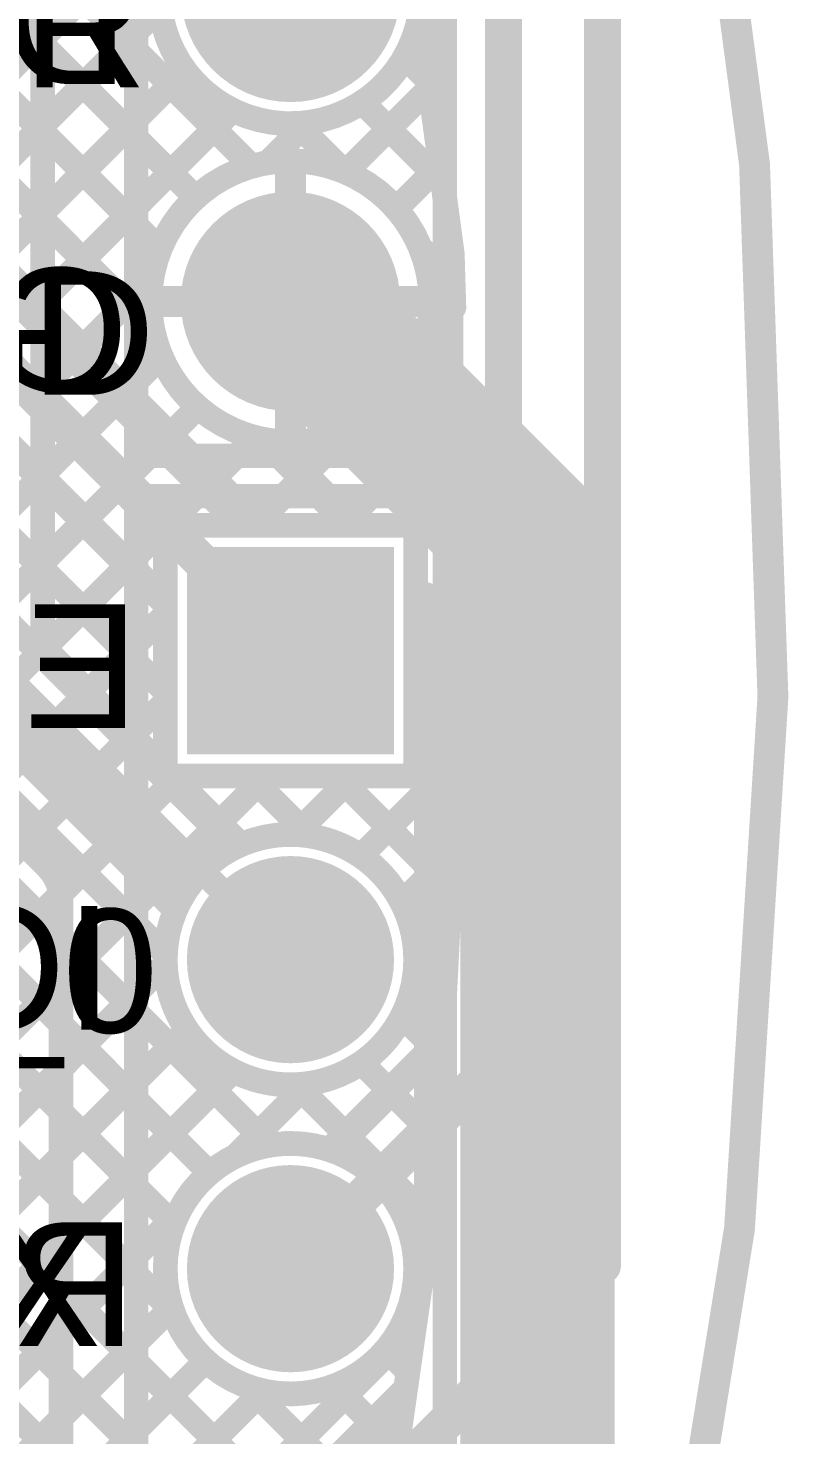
# Model space of a CAD drawing. Header units: millimetres. Extents: x -0.64 to 2.98, y -0.65 to 2.86.
# Drawn here: x 2.7321 to 2.9783, y 0.8632 to 1.3184 of the extents above; entities that cross this region are included whole.
import ezdxf

# ---------------------------------------------------------------- set-up
doc = ezdxf.new("R2010")
doc.units = ezdxf.units.MM
doc.header["$MEASUREMENT"] = 0
for name, color, linetype in [('BottomLayer', 5, 'Continuous'), ('BottomOverlay', 54, 'Continuous'), ('BottomSolder', 6, 'Continuous'), ('Mechanical2', 216, 'Continuous'), ('MultiLayer', 9, 'Continuous'), ('PadHoleLayer', 156, 'Continuous'), ('TopLayer', 1, 'Continuous'), ('TopOverlay', 2, 'Continuous'), ('TopSolder', 216, 'Continuous')]:
    doc.layers.add(name, color=color, linetype=linetype)
doc.styles.add('Arial', font='', dxfattribs={"height": 0.2})
doc.styles.get('Arial').set_extended_font_data('Arial')

# ---------------------------------------------------------------- blocks, each defined once
blk = doc.blocks.new('HDR1X5_257')
at = {"layer": 'BottomLayer'}
h = blk.add_hatch(color=5, dxfattribs=at)
edge = h.paths.add_edge_path()
edge.add_arc((0.3, 0), 0.0315, 0, 360)
h = blk.add_hatch(color=5, dxfattribs=at)
edge = h.paths.add_edge_path()
edge.add_arc((0.4, 0), 0.0315, 0, 360)
at = {"layer": 'BottomSolder'}
h = blk.add_hatch(color=6, dxfattribs=at)
edge = h.paths.add_edge_path()
edge.add_arc((0.3, 0), 0.0355, 0, 360)
h = blk.add_hatch(color=6, dxfattribs=at)
edge = h.paths.add_edge_path()
edge.add_arc((0.4, 0), 0.0355, 0, 360)
at = {"layer": 'MultiLayer'}
h = blk.add_hatch(color=9, dxfattribs=at)
edge = h.paths.add_edge_path()
edge.add_arc((0.3, 0), 0.0315, 0, 360)
h = blk.add_hatch(color=9, dxfattribs=at)
edge = h.paths.add_edge_path()
edge.add_arc((0.4, 0), 0.0315, 0, 360)
at = {"layer": 'PadHoleLayer'}
h = blk.add_hatch(color=156, dxfattribs=at)
edge = h.paths.add_edge_path()
edge.add_arc((0.3, 0), 0.0187, 0, 360)
h = blk.add_hatch(color=156, dxfattribs=at)
edge = h.paths.add_edge_path()
edge.add_arc((0.4, 0), 0.0187, 0, 360)
at = {"layer": 'TopLayer'}
h = blk.add_hatch(color=1, dxfattribs=at)
edge = h.paths.add_edge_path()
edge.add_arc((0.3, 0), 0.0315, 0, 360)
h = blk.add_hatch(color=1, dxfattribs=at)
edge = h.paths.add_edge_path()
edge.add_arc((0.4, 0), 0.0315, 0, 360)
at = {"layer": 'TopSolder'}
h = blk.add_hatch(color=216, dxfattribs=at)
edge = h.paths.add_edge_path()
edge.add_arc((0.3, 0), 0.0355, 0, 360)
h = blk.add_hatch(color=216, dxfattribs=at)
edge = h.paths.add_edge_path()
edge.add_arc((0.4, 0), 0.0355, 0, 360)
at = {"layer": 'TopOverlay', "const_width": 0.00787}
for points in [[(0.45, 0.05), (-0.05, 0.05)], [(0.45, -0.05), (0.45, 0.05)], [(0.45, -0.05), (-0.05, -0.05)]]:
    blk.add_lwpolyline(points, dxfattribs=at)
at = {"layer": 'TopOverlay', "const_width": 0.00394}
for points in [[(0.44803, 0.05, 1), (0.45197, 0.05, 1)], [(0.44803, 0.05, 1), (0.45197, 0.05, 1)], [(0.44803, -0.05, 1), (0.45197, -0.05, 1)], [(0.44803, -0.05, 1), (0.45197, -0.05, 1)]]:
    blk.add_lwpolyline(points, format="xyb", close=True, dxfattribs=at)
blk = doc.blocks.new('HDR1X6_266')
at = {"layer": 'BottomLayer'}
blk.add_hatch(color=5, dxfattribs=at).paths.add_polyline_path([(-0.02953, 0.02953), (0.02953, 0.02953), (0.02953, -0.02953), (-0.02953, -0.02953)])
h = blk.add_hatch(color=5, dxfattribs=at)
edge = h.paths.add_edge_path()
edge.add_arc((0.1, 0), 0.02953, 0, 360)
h = blk.add_hatch(color=5, dxfattribs=at)
edge = h.paths.add_edge_path()
edge.add_arc((0.2, 0), 0.02953, 0, 360)
at = {"layer": 'BottomSolder'}
blk.add_hatch(color=6, dxfattribs=at).paths.add_polyline_path([(-0.03353, 0.03353), (0.03353, 0.03353), (0.03353, -0.03353), (-0.03353, -0.03353)])
h = blk.add_hatch(color=6, dxfattribs=at)
edge = h.paths.add_edge_path()
edge.add_arc((0.1, 0), 0.03353, 0, 360)
h = blk.add_hatch(color=6, dxfattribs=at)
edge = h.paths.add_edge_path()
edge.add_arc((0.2, 0), 0.03353, 0, 360)
at = {"layer": 'MultiLayer'}
blk.add_hatch(color=9, dxfattribs=at).paths.add_polyline_path([(-0.02953, 0.02953), (0.02953, 0.02953), (0.02953, -0.02953), (-0.02953, -0.02953)])
h = blk.add_hatch(color=9, dxfattribs=at)
edge = h.paths.add_edge_path()
edge.add_arc((0.1, 0), 0.02953, 0, 360)
h = blk.add_hatch(color=9, dxfattribs=at)
edge = h.paths.add_edge_path()
edge.add_arc((0.2, 0), 0.02953, 0, 360)
at = {"layer": 'PadHoleLayer'}
h = blk.add_hatch(color=156, dxfattribs=at)
edge = h.paths.add_edge_path()
edge.add_arc((0, 0), 0.01772, 0, 360)
h = blk.add_hatch(color=156, dxfattribs=at)
edge = h.paths.add_edge_path()
edge.add_arc((0.1, 0), 0.01772, 0, 360)
h = blk.add_hatch(color=156, dxfattribs=at)
edge = h.paths.add_edge_path()
edge.add_arc((0.2, 0), 0.01772, 0, 360)
at = {"layer": 'TopLayer'}
blk.add_hatch(color=1, dxfattribs=at).paths.add_polyline_path([(-0.02953, 0.02953), (0.02953, 0.02953), (0.02953, -0.02953), (-0.02953, -0.02953)])
h = blk.add_hatch(color=1, dxfattribs=at)
edge = h.paths.add_edge_path()
edge.add_arc((0.1, 0), 0.02953, 0, 360)
h = blk.add_hatch(color=1, dxfattribs=at)
edge = h.paths.add_edge_path()
edge.add_arc((0.2, 0), 0.02953, 0, 360)
at = {"layer": 'TopSolder'}
blk.add_hatch(color=216, dxfattribs=at).paths.add_polyline_path([(-0.03353, 0.03353), (0.03353, 0.03353), (0.03353, -0.03353), (-0.03353, -0.03353)])
h = blk.add_hatch(color=216, dxfattribs=at)
edge = h.paths.add_edge_path()
edge.add_arc((0.1, 0), 0.03353, 0, 360)
h = blk.add_hatch(color=216, dxfattribs=at)
edge = h.paths.add_edge_path()
edge.add_arc((0.2, 0), 0.03353, 0, 360)
at = {"layer": 'TopOverlay', "const_width": 0.00787}
for points in [[(0.55, 0.05), (-0.05, 0.05)], [(-0.05, -0.05), (-0.05, 0.05)], [(0.55, -0.05), (-0.05, -0.05)]]:
    blk.add_lwpolyline(points, dxfattribs=at)
at = {"layer": 'TopOverlay', "const_width": 0.00394}
for points in [[(-0.05197, 0.05, 1), (-0.04803, 0.05, 1)], [(-0.05197, 0.05, 1), (-0.04803, 0.05, 1)], [(-0.05197, -0.05, 1), (-0.04803, -0.05, 1)], [(-0.05197, -0.05, 1), (-0.04803, -0.05, 1)]]:
    blk.add_lwpolyline(points, format="xyb", close=True, dxfattribs=at)

msp = doc.modelspace()

# ---------------------------------------------------------------- linework, layer by layer
at = {"layer": 'BottomLayer'}
for points, const_width in [([(2.49518, 1.41327), (2.77647, 1.13198)], 0.008), ([(2.712, 1.29046), (2.80968, 1.38814)], 0.008), ([(2.712, 1.36615), (2.80443, 1.27372)], 0.008), ([(2.712, 1.33787), (2.7863, 1.26357)], 0.008), ([(2.712, 1.26218), (2.7748, 1.32498)], 0.008), ([(2.85895, 1.32323), (2.86938, 1.24537)], 0.008), ([(2.712, 1.30959), (2.77474, 1.24685)], 0.008), ([(2.85397, 1.30904), (2.86192, 1.30109)], 0.008), ([(2.71808, 1.23997), (2.78284, 1.30473)], 0.008), ([(2.83482, 1.27186), (2.86217, 1.29921)], 0.008), ([(2.84028, 1.29445), (2.86629, 1.26843)], 0.008), ([(2.73222, 1.22582), (2.79825, 1.29186)], 0.008), ([(2.80956, 1.27488), (2.82254, 1.28787)], 0.008), ([(2.81889, 1.28755), (2.8344, 1.27204)], 0.008), ([(2.712, 1.2813), (2.77243, 1.22087)], 0.008), ([(2.817, 1.23), (2.817, 1.2715)], 0.01), ([(2.85122, 1.25998), (2.86551, 1.27426)], 0.008), ([(2.712, 1.25302), (2.80749, 1.15753)], 0.008), ([(2.817, 1.23), (2.897, 1.15)], 0.05), ([(2.86102, 1.24149), (2.86885, 1.24932)], 0.008), ([(2.712, 1.24604), (2.80051, 1.15753)], 0.008), ([(2.85904, 1.2474), (2.86964, 1.2368)], 0.008), ([(2.86938, 1.24537), (2.8699, 1.22801)], 0.008), ([(2.695, 1.239), (2.817, 1.117)], 0.012), ([(2.74636, 1.21168), (2.77212, 1.23744)], 0.008), ([(2.86213, 1.23578), (2.8699, 1.22801)], 0.008), ([(2.7755, 1.23), (2.817, 1.23)], 0.01), ([(2.817, 1.23), (2.8585, 1.23)], 0.01), ([(2.817, 1.1885), (2.817, 1.23)], 0.01), ([(2.65482, 1.22535), (2.77647, 1.10369)], 0.008), ([(2.683, 1.22696), (2.77647, 1.13349)], 0.008), ([(2.37586, 1.22146), (2.77664, 0.82068)], 0.008), ([(2.7605, 1.19754), (2.77514, 1.21218)], 0.008), ([(2.64118, 1.2107), (2.79871, 1.05317)], 0.008), ([(2.62862, 1.19498), (2.78362, 1.03998)], 0.008), ([(2.77464, 1.1834), (2.78702, 1.19578)], 0.008), ([(2.78879, 1.16926), (2.80551, 1.18598)], 0.008), ([(2.80787, 1.18543), (2.83577, 1.15753)], 0.008), ([(2.81122, 1.18487), (2.83856, 1.15753)], 0.008), ([(2.35884, 0.79588), (2.73646, 1.1735)], 0.008), ([(2.62073, 1.17458), (2.77651, 1.0188)], 0.008), ([(2.80534, 1.15753), (2.82195, 1.17414)], 0.008), ([(2.897, 0.797), (2.897, 1.15)], 0.05), ([(2.45561, 1.17), (2.78445, 0.84115)], 0.008), ([(2.48389, 1.17), (2.80007, 0.85382)], 0.008), ([(2.51217, 1.17), (2.77885, 0.90332)], 0.008), ([(2.54046, 1.17), (2.7791, 0.93136)], 0.008), ([(2.56874, 1.17), (2.79081, 0.94793)], 0.008), ([(2.59703, 1.17), (2.81009, 0.95693)], 0.008), ([(2.37196, 0.78071), (2.7506, 1.15936)], 0.008), ([(2.80051, 1.15753), (2.83856, 1.15753)], 0.008), ([(2.31231, 0.69278), (2.76474, 1.14521)], 0.008), ([(2.85753, 1.07647), (2.85753, 1.13856)], 0.008), ([(2.861, 0.92535), (2.861, 1.13509)], 0.008), ([(2.77647, 1.07647), (2.77647, 1.13349)], 0.008), ([(2.42731, 0.7795), (2.77647, 1.12866)], 0.008), ([(2.4556, 0.7795), (2.77647, 1.10037)], 0.008), ([(2.48388, 0.7795), (2.78086, 1.07647)], 0.008), ([(2.51217, 0.7795), (2.80914, 1.07647)], 0.008), ([(2.77647, 1.07647), (2.85753, 1.07647)], 0.008), ([(2.80369, 1.07647), (2.8231, 1.05707)], 0.008), ([(2.81845, 1.0575), (2.83742, 1.07647)], 0.008), ([(2.83198, 1.07647), (2.861, 1.04745)], 0.008), ([(2.83977, 1.05053), (2.861, 1.07176)], 0.008), ([(2.85305, 1.03553), (2.861, 1.04348)], 0.008), ([(2.85707, 1.0231), (2.861, 1.01916)], 0.008), ([(2.53388, 0.77293), (2.7765, 1.01555)], 0.008), ([(2.85713, 1.01132), (2.861, 1.0152)], 0.008), ([(2.85317, 0.99871), (2.861, 0.99088)], 0.008), ([(2.54063, 0.75139), (2.78347, 0.99423)], 0.008), ([(2.82961, 0.95552), (2.861, 0.98691)], 0.008), ([(2.55652, 0.739), (2.79847, 0.98095)], 0.008), ([(2.83998, 0.98362), (2.861, 0.9626)], 0.008), ([(2.79923, 0.95342), (2.82268, 0.97687)], 0.008), ([(2.8188, 0.97651), (2.861, 0.93431)], 0.008), ([(2.84682, 0.94445), (2.861, 0.95863)], 0.008), ([(2.5848, 0.739), (2.78058, 0.93477)], 0.008), ([(2.85654, 0.92588), (2.861, 0.93034)], 0.008), ([(2.85015, 0.84924), (2.861, 0.92535)], 0.008), ([(2.61309, 0.739), (2.77848, 0.90439)], 0.008), ([(2.81647, 0.85752), (2.85713, 0.89818)], 0.008), ([(2.84793, 0.89081), (2.85506, 0.88368)], 0.008), ([(2.64137, 0.739), (2.78955, 0.88718)], 0.008), ([(2.66966, 0.739), (2.80812, 0.87746)], 0.008), ([(2.80332, 0.87885), (2.82556, 0.85661)], 0.008), ([(2.83136, 0.8791), (2.85153, 0.85893)], 0.008), ([(2.83855, 0.85132), (2.85242, 0.8652)], 0.008)]:
    msp.add_lwpolyline(points, dxfattribs=dict(at, const_width=const_width))
at = {"layer": 'BottomLayer', "const_width": 0.008}
for points in [[(2.85895, 1.32323, -6.771977), (2.85569, 1.34757)], [(2.81122, 1.18487, -2.036536), (2.86213, 1.23578)]]:
    msp.add_lwpolyline(points, format="xyb", dxfattribs=at)
at = {"layer": 'BottomLayer'}
for points, const_width in [([(2.85197, 1.30904, 1), (2.85597, 1.30904, 1)], 0.004), ([(2.78084, 1.30473, 1), (2.78484, 1.30473, 1)], 0.004), ([(2.85992, 1.30109, 1), (2.86392, 1.30109, 1)], 0.004), ([(2.86017, 1.29921, 1), (2.86417, 1.29921, 1)], 0.004), ([(2.83828, 1.29445, 1), (2.84228, 1.29445, 1)], 0.004), ([(2.79625, 1.29186, 1), (2.80025, 1.29186, 1)], 0.004), ([(2.81689, 1.28755, 1), (2.82089, 1.28755, 1)], 0.004), ([(2.82054, 1.28787, 1), (2.82454, 1.28787, 1)], 0.004), ([(2.80243, 1.27372, 1), (2.80643, 1.27372, 1)], 0.004), ([(2.80756, 1.27488, 1), (2.81156, 1.27488, 1)], 0.004), ([(2.8145, 1.2715, 1), (2.8195, 1.2715, 1)], 0.005), ([(2.8324, 1.27204, 1), (2.8364, 1.27204, 1)], 0.004), ([(2.83282, 1.27186, 1), (2.83682, 1.27186, 1)], 0.004), ([(2.86351, 1.27426, 1), (2.86751, 1.27426, 1)], 0.004), ([(2.86429, 1.26843, 1), (2.86829, 1.26843, 1)], 0.004), ([(2.7843, 1.26357, 1), (2.7883, 1.26357, 1)], 0.004), ([(2.84922, 1.25998, 1), (2.85322, 1.25998, 1)], 0.004), ([(2.8045, 1.23, 1), (2.8295, 1.23, 1)], 0.025), ([(2.86685, 1.24932, 1), (2.87085, 1.24932, 1)], 0.004), ([(2.77274, 1.24685, 1), (2.77674, 1.24685, 1)], 0.004), ([(2.85704, 1.2474, 1), (2.86104, 1.2474, 1)], 0.004), ([(2.86738, 1.24537, 1), (2.87138, 1.24537, 1)], 0.004), ([(2.86738, 1.24537, 1), (2.87138, 1.24537, 1)], 0.004), ([(2.85902, 1.24149, 1), (2.86302, 1.24149, 1)], 0.004), ([(2.77012, 1.23744, 1), (2.77412, 1.23744, 1)], 0.004), ([(2.86013, 1.23578, 1), (2.86413, 1.23578, 1)], 0.004), ([(2.86013, 1.23578, 1), (2.86413, 1.23578, 1)], 0.004), ([(2.86764, 1.2368, 1), (2.87164, 1.2368, 1)], 0.004), ([(2.773, 1.23, 1), (2.778, 1.23, 1)], 0.005), ([(2.8145, 1.23, 1), (2.8195, 1.23, 1)], 0.005), ([(2.8145, 1.23, 1), (2.8195, 1.23, 1)], 0.005), ([(2.8145, 1.23, 1), (2.8195, 1.23, 1)], 0.005), ([(2.8145, 1.23, 1), (2.8195, 1.23, 1)], 0.005), ([(2.856, 1.23, 1), (2.861, 1.23, 1)], 0.005), ([(2.73022, 1.22582, 1), (2.73422, 1.22582, 1)], 0.004), ([(2.8679, 1.22801, 1), (2.8719, 1.22801, 1)], 0.004), ([(2.8679, 1.22801, 1), (2.8719, 1.22801, 1)], 0.004), ([(2.77043, 1.22087, 1), (2.77443, 1.22087, 1)], 0.004), ([(2.74436, 1.21168, 1), (2.74836, 1.21168, 1)], 0.004), ([(2.77314, 1.21218, 1), (2.77714, 1.21218, 1)], 0.004), ([(2.7585, 1.19754, 1), (2.7625, 1.19754, 1)], 0.004), ([(2.78502, 1.19578, 1), (2.78902, 1.19578, 1)], 0.004), ([(2.8145, 1.1885, 1), (2.8195, 1.1885, 1)], 0.005), ([(2.80351, 1.18598, 1), (2.80751, 1.18598, 1)], 0.004), ([(2.80587, 1.18543, 1), (2.80987, 1.18543, 1)], 0.004), ([(2.80922, 1.18487, 1), (2.81322, 1.18487, 1)], 0.004), ([(2.80922, 1.18487, 1), (2.81322, 1.18487, 1)], 0.004), ([(2.77264, 1.1834, 1), (2.77664, 1.1834, 1)], 0.004), ([(2.73446, 1.1735, 1), (2.73846, 1.1735, 1)], 0.004), ([(2.81995, 1.17414, 1), (2.82395, 1.17414, 1)], 0.004), ([(2.8845, 1.15, 1), (2.9095, 1.15, 1)], 0.025), ([(2.8845, 1.15, 1), (2.9095, 1.15, 1)], 0.025), ([(2.78679, 1.16926, 1), (2.79079, 1.16926, 1)], 0.004), ([(2.7486, 1.15936, 1), (2.7526, 1.15936, 1)], 0.004), ([(2.79851, 1.15753, 1), (2.80251, 1.15753, 1)], 0.004), ([(2.79851, 1.15753, 1), (2.80251, 1.15753, 1)], 0.004), ([(2.80334, 1.15753, 1), (2.80734, 1.15753, 1)], 0.004), ([(2.80549, 1.15753, 1), (2.80949, 1.15753, 1)], 0.004), ([(2.83377, 1.15753, 1), (2.83777, 1.15753, 1)], 0.004), ([(2.83656, 1.15753, 1), (2.84056, 1.15753, 1)], 0.004), ([(2.83656, 1.15753, 1), (2.84056, 1.15753, 1)], 0.004), ([(2.76274, 1.14521, 1), (2.76674, 1.14521, 1)], 0.004), ([(2.85553, 1.13856, 1), (2.85953, 1.13856, 1)], 0.004), ([(2.859, 1.13509, 1), (2.863, 1.13509, 1)], 0.004), ([(2.77447, 1.13349, 1), (2.77847, 1.13349, 1)], 0.004), ([(2.77447, 1.13349, 1), (2.77847, 1.13349, 1)], 0.004), ([(2.77447, 1.13198, 1), (2.77847, 1.13198, 1)], 0.004), ([(2.77447, 1.12866, 1), (2.77847, 1.12866, 1)], 0.004), ([(2.814, 1.117, 1), (2.82, 1.117, 1)], 0.006), ([(2.77447, 1.10369, 1), (2.77847, 1.10369, 1)], 0.004), ([(2.77447, 1.10037, 1), (2.77847, 1.10037, 1)], 0.004), ([(2.77447, 1.07647, 1), (2.77847, 1.07647, 1)], 0.004), ([(2.77447, 1.07647, 1), (2.77847, 1.07647, 1)], 0.004), ([(2.77886, 1.07647, 1), (2.78286, 1.07647, 1)], 0.004), ([(2.80169, 1.07647, 1), (2.80569, 1.07647, 1)], 0.004), ([(2.80714, 1.07647, 1), (2.81114, 1.07647, 1)], 0.004), ([(2.82998, 1.07647, 1), (2.83398, 1.07647, 1)], 0.004), ([(2.83542, 1.07647, 1), (2.83942, 1.07647, 1)], 0.004), ([(2.85553, 1.07647, 1), (2.85953, 1.07647, 1)], 0.004), ([(2.85553, 1.07647, 1), (2.85953, 1.07647, 1)], 0.004), ([(2.859, 1.07176, 1), (2.863, 1.07176, 1)], 0.004), ([(2.85753, 1.017, 1), (2.77647, 1.017, 1)], 0.008), ([(2.81645, 1.0575, 1), (2.82045, 1.0575, 1)], 0.004), ([(2.8211, 1.05707, 1), (2.8251, 1.05707, 1)], 0.004), ([(2.79671, 1.05317, 1), (2.80071, 1.05317, 1)], 0.004), ([(2.83777, 1.05053, 1), (2.84177, 1.05053, 1)], 0.004), ([(2.859, 1.04745, 1), (2.863, 1.04745, 1)], 0.004), ([(2.859, 1.04348, 1), (2.863, 1.04348, 1)], 0.004), ([(2.78162, 1.03998, 1), (2.78562, 1.03998, 1)], 0.004), ([(2.85105, 1.03553, 1), (2.85505, 1.03553, 1)], 0.004), ([(2.85507, 1.0231, 1), (2.85907, 1.0231, 1)], 0.004), ([(2.77447, 1.017, 1), (2.77847, 1.017, 1)], 0.004), ([(2.77451, 1.0188, 1), (2.77851, 1.0188, 1)], 0.004), ([(2.85553, 1.017, 1), (2.85953, 1.017, 1)], 0.004), ([(2.859, 1.01916, 1), (2.863, 1.01916, 1)], 0.004), ([(2.7745, 1.01555, 1), (2.7785, 1.01555, 1)], 0.004), ([(2.85513, 1.01132, 1), (2.85913, 1.01132, 1)], 0.004), ([(2.859, 1.0152, 1), (2.863, 1.0152, 1)], 0.004), ([(2.85117, 0.99871, 1), (2.85517, 0.99871, 1)], 0.004), ([(2.78147, 0.99423, 1), (2.78547, 0.99423, 1)], 0.004), ([(2.859, 0.99088, 1), (2.863, 0.99088, 1)], 0.004), ([(2.859, 0.98691, 1), (2.863, 0.98691, 1)], 0.004), ([(2.79647, 0.98095, 1), (2.80047, 0.98095, 1)], 0.004), ([(2.83798, 0.98362, 1), (2.84198, 0.98362, 1)], 0.004), ([(2.8168, 0.97651, 1), (2.8208, 0.97651, 1)], 0.004), ([(2.82068, 0.97687, 1), (2.82468, 0.97687, 1)], 0.004), ([(2.859, 0.9626, 1), (2.863, 0.9626, 1)], 0.004), ([(2.85753, 0.917, 1), (2.77647, 0.917, 1)], 0.008), ([(2.80809, 0.95693, 1), (2.81209, 0.95693, 1)], 0.004), ([(2.859, 0.95863, 1), (2.863, 0.95863, 1)], 0.004), ([(2.79723, 0.95342, 1), (2.80123, 0.95342, 1)], 0.004), ([(2.82761, 0.95552, 1), (2.83161, 0.95552, 1)], 0.004), ([(2.78881, 0.94793, 1), (2.79281, 0.94793, 1)], 0.004), ([(2.84482, 0.94445, 1), (2.84882, 0.94445, 1)], 0.004), ([(2.77858, 0.93477, 1), (2.78258, 0.93477, 1)], 0.004), ([(2.859, 0.93431, 1), (2.863, 0.93431, 1)], 0.004), ([(2.7771, 0.93136, 1), (2.7811, 0.93136, 1)], 0.004), ([(2.859, 0.93034, 1), (2.863, 0.93034, 1)], 0.004), ([(2.85454, 0.92588, 1), (2.85854, 0.92588, 1)], 0.004), ([(2.859, 0.92535, 1), (2.863, 0.92535, 1)], 0.004), ([(2.859, 0.92535, 1), (2.863, 0.92535, 1)], 0.004), ([(2.77447, 0.917, 1), (2.77847, 0.917, 1)], 0.004), ([(2.85553, 0.917, 1), (2.85953, 0.917, 1)], 0.004), ([(2.77648, 0.90439, 1), (2.78048, 0.90439, 1)], 0.004), ([(2.77685, 0.90332, 1), (2.78085, 0.90332, 1)], 0.004), ([(2.85513, 0.89818, 1), (2.85913, 0.89818, 1)], 0.004), ([(2.84593, 0.89081, 1), (2.84993, 0.89081, 1)], 0.004), ([(2.78755, 0.88718, 1), (2.79155, 0.88718, 1)], 0.004), ([(2.85306, 0.88368, 1), (2.85706, 0.88368, 1)], 0.004), ([(2.80132, 0.87885, 1), (2.80532, 0.87885, 1)], 0.004), ([(2.80612, 0.87746, 1), (2.81012, 0.87746, 1)], 0.004), ([(2.82936, 0.8791, 1), (2.83336, 0.8791, 1)], 0.004), ([(2.85042, 0.8652, 1), (2.85442, 0.8652, 1)], 0.004)]:
    msp.add_lwpolyline(points, format="xyb", close=True, dxfattribs=dict(at, const_width=const_width))
at = {"layer": 'Mechanical2', "const_width": 0.01}
msp.add_lwpolyline([(1.75783, 2.80917, -6.230382), (0.64896, 2.81029)], format="xyb", dxfattribs=at)
at = {"layer": 'TopLayer'}
for points, const_width in [([(2.918, 0.918), (2.918, 1.429)], 0.012), ([(2.886, 0.986), (2.886, 1.408)], 0.012), ([(2.73674, 1.11848), (2.73674, 1.38905)], 0.008), ([(2.73674, 1.3152), (2.77366, 1.35212)], 0.008), ([(2.73674, 1.34142), (2.80443, 1.27372)], 0.008), ([(2.73674, 1.28691), (2.7748, 1.32498)], 0.008), ([(2.85895, 1.32323), (2.869, 1.24822)], 0.008), ([(2.73674, 1.31313), (2.7863, 1.26357)], 0.008), ([(2.85397, 1.30904), (2.86192, 1.30109)], 0.008), ([(2.73674, 1.25863), (2.78284, 1.30473)], 0.008), ([(2.83482, 1.27186), (2.86217, 1.29921)], 0.008), ([(2.84028, 1.29445), (2.86629, 1.26843)], 0.008), ([(2.73674, 1.23034), (2.79825, 1.29186)], 0.008), ([(2.73674, 1.28485), (2.77474, 1.24685)], 0.008), ([(2.80956, 1.27488), (2.82254, 1.28787)], 0.008), ([(2.81889, 1.28755), (2.8344, 1.27204)], 0.008), ([(2.817, 1.23), (2.817, 1.2715)], 0.01), ([(2.85122, 1.25998), (2.86551, 1.27426)], 0.008), ([(2.73674, 1.25656), (2.77243, 1.22087)], 0.008), ([(2.86102, 1.24149), (2.86885, 1.24932)], 0.008), ([(2.869, 1.0467), (2.869, 1.24822)], 0.008), ([(2.85904, 1.2474), (2.869, 1.23744)], 0.008), ([(2.73674, 1.20206), (2.77212, 1.23744)], 0.008), ([(2.7755, 1.23), (2.817, 1.23)], 0.01), ([(2.817, 1.1885), (2.817, 1.23)], 0.01), ([(2.817, 1.23), (2.8585, 1.23)], 0.01), ([(2.73674, 1.22828), (2.80749, 1.15753)], 0.008), ([(2.85791, 1.2101), (2.869, 1.22119)], 0.008), ([(2.86072, 1.21743), (2.869, 1.20915)], 0.008), ([(2.73674, 1.17377), (2.77514, 1.21218)], 0.008), ([(2.73674, 1.2), (2.77921, 1.15753)], 0.008), ([(2.85057, 1.1993), (2.869, 1.18087)], 0.008), ([(2.73674, 1.14549), (2.78702, 1.19578)], 0.008), ([(2.80534, 1.15753), (2.8369, 1.18909)], 0.008), ([(2.83363, 1.15753), (2.869, 1.1929)], 0.008), ([(2.77706, 1.15753), (2.80551, 1.18598)], 0.008), ([(2.80787, 1.18543), (2.83577, 1.15753)], 0.008), ([(2.83385, 1.18774), (2.869, 1.15259)], 0.008), ([(2.73674, 1.17171), (2.77647, 1.13198)], 0.008), ([(2.85753, 1.15314), (2.869, 1.16462)], 0.008), ([(2.73737, 1.11784), (2.77647, 1.15694)], 0.008), ([(2.77647, 1.15753), (2.85753, 1.15753)], 0.008), ([(2.77647, 1.07874), (2.77647, 1.15753)], 0.008), ([(2.85753, 1.07647), (2.85753, 1.15753)], 0.008), ([(2.648, 1.14731), (2.77651, 1.0188)], 0.008), ([(2.73674, 1.14343), (2.77647, 1.10369)], 0.008), ([(2.648, 1.13721), (2.73829, 1.04693)], 0.008), ([(2.85753, 1.12486), (2.869, 1.13633)], 0.008), ([(2.85753, 1.13577), (2.869, 1.1243)], 0.008), ([(2.75151, 1.1037), (2.77647, 1.12866)], 0.008), ([(2.73674, 1.11848), (2.77647, 1.07874)], 0.008), ([(2.72174, 1.11226), (2.817, 1.017)], 0.008), ([(2.85753, 1.09658), (2.869, 1.10805)], 0.008), ([(2.85753, 1.10749), (2.869, 1.09602)], 0.008), ([(2.71114, 1.10165), (2.77977, 1.03302)], 0.008), ([(2.76566, 1.08956), (2.77647, 1.10037)], 0.008), ([(2.71651, 1.0687), (2.7303, 1.08249)], 0.008), ([(2.83977, 1.05053), (2.869, 1.07976)], 0.008), ([(2.77874, 1.07647), (2.85753, 1.07647)], 0.008), ([(2.77874, 1.07647), (2.80098, 1.05423)], 0.008), ([(2.79394, 1.06127), (2.80914, 1.07647)], 0.008), ([(2.80369, 1.07647), (2.8231, 1.05707)], 0.008), ([(2.81845, 1.0575), (2.83742, 1.07647)], 0.008), ([(2.83198, 1.07647), (2.86865, 1.0398)], 0.008), ([(2.85753, 1.07921), (2.869, 1.06773)], 0.008), ([(2.73066, 1.05456), (2.74444, 1.06834)], 0.008), ([(2.74257, 1.03818), (2.75859, 1.0542)], 0.008), ([(2.85305, 1.03553), (2.869, 1.05148)], 0.008), ([(2.86611, 0.99015), (2.869, 1.0467)], 0.008), ([(2.74268, 1.01002), (2.77273, 1.04006)], 0.008), ([(2.74268, 0.47985), (2.74268, 1.03632)], 0.008), ([(2.74268, 1.02434), (2.81009, 0.95693)], 0.008), ([(2.85707, 1.0231), (2.86727, 1.01289)], 0.008), ([(2.85713, 1.01132), (2.86773, 1.02193)], 0.008), ([(2.74268, 0.98173), (2.7765, 1.01555)], 0.008), ([(2.85317, 0.99871), (2.86392, 0.98796)], 0.008), ([(2.74268, 0.99606), (2.79081, 0.94793)], 0.008), ([(2.74268, 0.95345), (2.78347, 0.99423)], 0.008), ([(2.82961, 0.95552), (2.86621, 0.99212)], 0.008), ([(2.83099, 0.95504), (2.86611, 0.99015)], 0.008), ([(2.817, 0.917), (2.886, 0.986)], 0.012), ([(2.74268, 0.92516), (2.79847, 0.98095)], 0.008), ([(2.83998, 0.98362), (2.84978, 0.97382)], 0.008), ([(2.79923, 0.95342), (2.82268, 0.97687)], 0.008), ([(2.8188, 0.97651), (2.83563, 0.95968)], 0.008), ([(2.74268, 0.96777), (2.7791, 0.93136)], 0.008), ([(2.74268, 0.93949), (2.77885, 0.90332)], 0.008), ([(2.8543, 0.87834), (2.86293, 0.93889)], 0.008), ([(2.85504, 0.93099), (2.86293, 0.93889)], 0.008), ([(2.74268, 0.89688), (2.78058, 0.93477)], 0.008), ([(2.85654, 0.92588), (2.86183, 0.93117)], 0.008), ([(2.817, 0.817), (2.918, 0.918)], 0.012), ([(2.74268, 0.9112), (2.80007, 0.85382)], 0.008), ([(2.74268, 0.8686), (2.77848, 0.90439)], 0.008), ([(2.81647, 0.85752), (2.85713, 0.89818)], 0.008), ([(2.84793, 0.89081), (2.85506, 0.88368)], 0.008), ([(2.74268, 0.84031), (2.78955, 0.88718)], 0.008), ([(2.74268, 0.88292), (2.78445, 0.84115)], 0.008), ([(2.74268, 0.81203), (2.80812, 0.87746)], 0.008), ([(2.80332, 0.87885), (2.82556, 0.85661)], 0.008), ([(2.83099, 0.85504), (2.8543, 0.87834)], 0.008), ([(2.83136, 0.8791), (2.84321, 0.86725)], 0.008)]:
    msp.add_lwpolyline(points, dxfattribs=dict(at, const_width=const_width))
at = {"layer": 'TopLayer', "const_width": 0.008}
for points in [[(2.85895, 1.32323, -1.141884), (2.77828, 1.34751)], [(2.80098, 1.05423, -0.538879), (2.85753, 1.017)], [(2.73829, 1.04692, -0.198912), (2.74268, 1.03632)], [(2.7383, 1.04692, -0.198764), (2.74268, 1.03632)], [(2.85753, 1.017, -1.226964), (2.77977, 1.03302)], [(2.85753, 0.917, -3.181228), (2.83099, 0.95504)], [(2.85504, 0.93099, -0.088364), (2.85753, 0.917)]]:
    msp.add_lwpolyline(points, format="xyb", dxfattribs=at)
at = {"layer": 'TopLayer'}
for points, const_width in [([(2.73474, 1.3152, 1), (2.73874, 1.3152, 1)], 0.004), ([(2.73474, 1.31313, 1), (2.73874, 1.31313, 1)], 0.004), ([(2.85197, 1.30904, 1), (2.85597, 1.30904, 1)], 0.004), ([(2.78084, 1.30473, 1), (2.78484, 1.30473, 1)], 0.004), ([(2.85992, 1.30109, 1), (2.86392, 1.30109, 1)], 0.004), ([(2.86017, 1.29921, 1), (2.86417, 1.29921, 1)], 0.004), ([(2.83828, 1.29445, 1), (2.84228, 1.29445, 1)], 0.004), ([(2.79625, 1.29186, 1), (2.80025, 1.29186, 1)], 0.004), ([(2.73474, 1.28691, 1), (2.73874, 1.28691, 1)], 0.004), ([(2.73474, 1.28485, 1), (2.73874, 1.28485, 1)], 0.004), ([(2.81689, 1.28755, 1), (2.82089, 1.28755, 1)], 0.004), ([(2.82054, 1.28787, 1), (2.82454, 1.28787, 1)], 0.004), ([(2.8625, 1.23, 1), (2.7715, 1.23, 1)], 0.008), ([(2.80243, 1.27372, 1), (2.80643, 1.27372, 1)], 0.004), ([(2.80756, 1.27488, 1), (2.81156, 1.27488, 1)], 0.004), ([(2.8145, 1.2715, 1), (2.8195, 1.2715, 1)], 0.005), ([(2.8324, 1.27204, 1), (2.8364, 1.27204, 1)], 0.004), ([(2.83282, 1.27186, 1), (2.83682, 1.27186, 1)], 0.004), ([(2.86351, 1.27426, 1), (2.86751, 1.27426, 1)], 0.004), ([(2.86429, 1.26843, 1), (2.86829, 1.26843, 1)], 0.004), ([(2.7843, 1.26357, 1), (2.7883, 1.26357, 1)], 0.004), ([(2.73474, 1.25863, 1), (2.73874, 1.25863, 1)], 0.004), ([(2.84922, 1.25998, 1), (2.85322, 1.25998, 1)], 0.004), ([(2.73474, 1.25656, 1), (2.73874, 1.25656, 1)], 0.004), ([(2.86685, 1.24932, 1), (2.87085, 1.24932, 1)], 0.004), ([(2.867, 1.24822, 1), (2.871, 1.24822, 1)], 0.004), ([(2.867, 1.24822, 1), (2.871, 1.24822, 1)], 0.004), ([(2.77274, 1.24685, 1), (2.77674, 1.24685, 1)], 0.004), ([(2.85704, 1.2474, 1), (2.86104, 1.2474, 1)], 0.004), ([(2.85902, 1.24149, 1), (2.86302, 1.24149, 1)], 0.004), ([(2.77012, 1.23744, 1), (2.77412, 1.23744, 1)], 0.004), ([(2.867, 1.23744, 1), (2.871, 1.23744, 1)], 0.004), ([(2.73474, 1.23034, 1), (2.73874, 1.23034, 1)], 0.004), ([(2.7695, 1.23, 1), (2.7735, 1.23, 1)], 0.004), ([(2.773, 1.23, 1), (2.778, 1.23, 1)], 0.005), ([(2.8145, 1.23, 1), (2.8195, 1.23, 1)], 0.005), ([(2.8145, 1.23, 1), (2.8195, 1.23, 1)], 0.005), ([(2.8145, 1.23, 1), (2.8195, 1.23, 1)], 0.005), ([(2.8145, 1.23, 1), (2.8195, 1.23, 1)], 0.005), ([(2.856, 1.23, 1), (2.861, 1.23, 1)], 0.005), ([(2.8605, 1.23, 1), (2.8645, 1.23, 1)], 0.004), ([(2.73474, 1.22828, 1), (2.73874, 1.22828, 1)], 0.004), ([(2.77043, 1.22087, 1), (2.77443, 1.22087, 1)], 0.004), ([(2.867, 1.22119, 1), (2.871, 1.22119, 1)], 0.004), ([(2.85873, 1.21743, 1), (2.86273, 1.21743, 1)], 0.004), ([(2.77314, 1.21218, 1), (2.77714, 1.21218, 1)], 0.004), ([(2.85591, 1.2101, 1), (2.85991, 1.2101, 1)], 0.004), ([(2.867, 1.20915, 1), (2.871, 1.20915, 1)], 0.004), ([(2.73474, 1.20206, 1), (2.73874, 1.20206, 1)], 0.004), ([(2.73474, 1.2, 1), (2.73874, 1.2, 1)], 0.004), ([(2.84857, 1.1993, 1), (2.85257, 1.1993, 1)], 0.004), ([(2.78502, 1.19578, 1), (2.78902, 1.19578, 1)], 0.004), ([(2.8145, 1.1885, 1), (2.8195, 1.1885, 1)], 0.005), ([(2.8349, 1.18909, 1), (2.8389, 1.18909, 1)], 0.004), ([(2.867, 1.1929, 1), (2.871, 1.1929, 1)], 0.004), ([(2.80351, 1.18598, 1), (2.80751, 1.18598, 1)], 0.004), ([(2.80587, 1.18543, 1), (2.80987, 1.18543, 1)], 0.004), ([(2.83185, 1.18774, 1), (2.83585, 1.18774, 1)], 0.004), ([(2.867, 1.18087, 1), (2.871, 1.18087, 1)], 0.004), ([(2.73474, 1.17377, 1), (2.73874, 1.17377, 1)], 0.004), ([(2.73474, 1.17171, 1), (2.73874, 1.17171, 1)], 0.004), ([(2.867, 1.16462, 1), (2.871, 1.16462, 1)], 0.004), ([(2.77447, 1.15753, 1), (2.77847, 1.15753, 1)], 0.004), ([(2.77447, 1.15753, 1), (2.77847, 1.15753, 1)], 0.004), ([(2.77447, 1.15694, 1), (2.77847, 1.15694, 1)], 0.004), ([(2.77506, 1.15753, 1), (2.77906, 1.15753, 1)], 0.004), ([(2.77721, 1.15753, 1), (2.78121, 1.15753, 1)], 0.004), ([(2.80334, 1.15753, 1), (2.80734, 1.15753, 1)], 0.004), ([(2.80549, 1.15753, 1), (2.80949, 1.15753, 1)], 0.004), ([(2.83163, 1.15753, 1), (2.83563, 1.15753, 1)], 0.004), ([(2.83377, 1.15753, 1), (2.83777, 1.15753, 1)], 0.004), ([(2.85553, 1.15753, 1), (2.85953, 1.15753, 1)], 0.004), ([(2.85553, 1.15753, 1), (2.85953, 1.15753, 1)], 0.004), ([(2.85553, 1.15314, 1), (2.85953, 1.15314, 1)], 0.004), ([(2.867, 1.15259, 1), (2.871, 1.15259, 1)], 0.004), ([(2.73474, 1.14549, 1), (2.73874, 1.14549, 1)], 0.004), ([(2.73474, 1.14343, 1), (2.73874, 1.14343, 1)], 0.004), ([(2.85553, 1.13577, 1), (2.85953, 1.13577, 1)], 0.004), ([(2.867, 1.13633, 1), (2.871, 1.13633, 1)], 0.004), ([(2.77447, 1.13198, 1), (2.77847, 1.13198, 1)], 0.004), ([(2.77447, 1.12866, 1), (2.77847, 1.12866, 1)], 0.004), ([(2.85553, 1.12486, 1), (2.85953, 1.12486, 1)], 0.004), ([(2.867, 1.1243, 1), (2.871, 1.1243, 1)], 0.004), ([(2.73474, 1.11848, 1), (2.73874, 1.11848, 1)], 0.004), ([(2.73474, 1.11848, 1), (2.73874, 1.11848, 1)], 0.004), ([(2.73537, 1.11784, 1), (2.73937, 1.11784, 1)], 0.004), ([(2.85553, 1.10749, 1), (2.85953, 1.10749, 1)], 0.004), ([(2.867, 1.10805, 1), (2.871, 1.10805, 1)], 0.004), ([(2.74951, 1.1037, 1), (2.75351, 1.1037, 1)], 0.004), ([(2.77447, 1.10369, 1), (2.77847, 1.10369, 1)], 0.004), ([(2.77447, 1.10037, 1), (2.77847, 1.10037, 1)], 0.004), ([(2.85553, 1.09658, 1), (2.85953, 1.09658, 1)], 0.004), ([(2.867, 1.09602, 1), (2.871, 1.09602, 1)], 0.004), ([(2.76366, 1.08956, 1), (2.76766, 1.08956, 1)], 0.004), ([(2.7283, 1.08249, 1), (2.7323, 1.08249, 1)], 0.004), ([(2.867, 1.07976, 1), (2.871, 1.07976, 1)], 0.004), ([(2.77447, 1.07874, 1), (2.77847, 1.07874, 1)], 0.004), ([(2.77447, 1.07874, 1), (2.77847, 1.07874, 1)], 0.004), ([(2.77674, 1.07647, 1), (2.78074, 1.07647, 1)], 0.004), ([(2.77674, 1.07647, 1), (2.78074, 1.07647, 1)], 0.004), ([(2.80169, 1.07647, 1), (2.80569, 1.07647, 1)], 0.004), ([(2.80714, 1.07647, 1), (2.81114, 1.07647, 1)], 0.004), ([(2.82998, 1.07647, 1), (2.83398, 1.07647, 1)], 0.004), ([(2.83542, 1.07647, 1), (2.83942, 1.07647, 1)], 0.004), ([(2.85553, 1.07921, 1), (2.85953, 1.07921, 1)], 0.004), ([(2.85553, 1.07647, 1), (2.85953, 1.07647, 1)], 0.004), ([(2.85553, 1.07647, 1), (2.85953, 1.07647, 1)], 0.004), ([(2.74244, 1.06834, 1), (2.74644, 1.06834, 1)], 0.004), ([(2.867, 1.06773, 1), (2.871, 1.06773, 1)], 0.004), ([(2.79194, 1.06127, 1), (2.79594, 1.06127, 1)], 0.004), ([(2.81645, 1.0575, 1), (2.82045, 1.0575, 1)], 0.004), ([(2.8211, 1.05707, 1), (2.8251, 1.05707, 1)], 0.004), ([(2.72866, 1.05456, 1), (2.73266, 1.05456, 1)], 0.004), ([(2.75658, 1.0542, 1), (2.76058, 1.0542, 1)], 0.004), ([(2.79898, 1.05423, 1), (2.80298, 1.05423, 1)], 0.004), ([(2.79898, 1.05423, 1), (2.80298, 1.05423, 1)], 0.004), ([(2.83777, 1.05053, 1), (2.84177, 1.05053, 1)], 0.004), ([(2.867, 1.05148, 1), (2.871, 1.05148, 1)], 0.004), ([(2.73629, 1.04693, 1), (2.74029, 1.04693, 1)], 0.004), ([(2.73629, 1.04692, 1), (2.74029, 1.04692, 1)], 0.004), ([(2.7363, 1.04692, 1), (2.7403, 1.04692, 1)], 0.004), ([(2.867, 1.0467, 1), (2.871, 1.0467, 1)], 0.004), ([(2.867, 1.0467, 1), (2.871, 1.0467, 1)], 0.004), ([(2.77073, 1.04006, 1), (2.77473, 1.04006, 1)], 0.004), ([(2.86665, 1.0398, 1), (2.87065, 1.0398, 1)], 0.004), ([(2.74057, 1.03818, 1), (2.74457, 1.03818, 1)], 0.004), ([(2.74069, 1.03632, 1), (2.74469, 1.03632, 1)], 0.004), ([(2.74069, 1.03632, 1), (2.74469, 1.03632, 1)], 0.004), ([(2.74069, 1.03632, 1), (2.74469, 1.03632, 1)], 0.004), ([(2.85105, 1.03553, 1), (2.85505, 1.03553, 1)], 0.004), ([(2.77777, 1.03302, 1), (2.78177, 1.03302, 1)], 0.004), ([(2.77777, 1.03302, 1), (2.78177, 1.03302, 1)], 0.004), ([(2.74069, 1.02434, 1), (2.74469, 1.02434, 1)], 0.004), ([(2.85507, 1.0231, 1), (2.85907, 1.0231, 1)], 0.004), ([(2.86573, 1.02193, 1), (2.86973, 1.02193, 1)], 0.004), ([(2.77451, 1.0188, 1), (2.77851, 1.0188, 1)], 0.004), ([(2.815, 1.017, 1), (2.819, 1.017, 1)], 0.004), ([(2.85553, 1.017, 1), (2.85953, 1.017, 1)], 0.004), ([(2.85553, 1.017, 1), (2.85953, 1.017, 1)], 0.004), ([(2.7745, 1.01555, 1), (2.7785, 1.01555, 1)], 0.004), ([(2.85513, 1.01132, 1), (2.85913, 1.01132, 1)], 0.004), ([(2.86527, 1.01289, 1), (2.86927, 1.01289, 1)], 0.004), ([(2.74069, 1.01002, 1), (2.74469, 1.01002, 1)], 0.004), ([(2.85117, 0.99871, 1), (2.85517, 0.99871, 1)], 0.004), ([(2.74069, 0.99606, 1), (2.74469, 0.99606, 1)], 0.004), ([(2.78147, 0.99423, 1), (2.78547, 0.99423, 1)], 0.004), ([(2.86411, 0.99015, 1), (2.86811, 0.99015, 1)], 0.004), ([(2.86411, 0.99015, 1), (2.86811, 0.99015, 1)], 0.004), ([(2.86421, 0.99212, 1), (2.86821, 0.99212, 1)], 0.004), ([(2.86192, 0.98796, 1), (2.86592, 0.98796, 1)], 0.004), ([(2.883, 0.986, 1), (2.889, 0.986, 1)], 0.006), ([(2.883, 0.986, 1), (2.889, 0.986, 1)], 0.006), ([(2.74069, 0.98173, 1), (2.74469, 0.98173, 1)], 0.004), ([(2.79647, 0.98095, 1), (2.80047, 0.98095, 1)], 0.004), ([(2.83798, 0.98362, 1), (2.84198, 0.98362, 1)], 0.004), ([(2.8168, 0.97651, 1), (2.8208, 0.97651, 1)], 0.004), ([(2.82068, 0.97687, 1), (2.82468, 0.97687, 1)], 0.004), ([(2.84778, 0.97382, 1), (2.85178, 0.97382, 1)], 0.004), ([(2.74069, 0.96777, 1), (2.74469, 0.96777, 1)], 0.004), ([(2.80809, 0.95693, 1), (2.81209, 0.95693, 1)], 0.004), ([(2.83363, 0.95968, 1), (2.83763, 0.95968, 1)], 0.004), ([(2.74069, 0.95345, 1), (2.74469, 0.95345, 1)], 0.004), ([(2.79723, 0.95342, 1), (2.80123, 0.95342, 1)], 0.004), ([(2.82761, 0.95552, 1), (2.83161, 0.95552, 1)], 0.004), ([(2.82899, 0.95504, 1), (2.83299, 0.95504, 1)], 0.004), ([(2.82899, 0.95504, 1), (2.83299, 0.95504, 1)], 0.004), ([(2.78881, 0.94793, 1), (2.79281, 0.94793, 1)], 0.004), ([(2.74069, 0.93949, 1), (2.74469, 0.93949, 1)], 0.004), ([(2.86093, 0.93889, 1), (2.86493, 0.93889, 1)], 0.004), ([(2.86093, 0.93889, 1), (2.86493, 0.93889, 1)], 0.004), ([(2.77858, 0.93477, 1), (2.78258, 0.93477, 1)], 0.004), ([(2.7771, 0.93136, 1), (2.7811, 0.93136, 1)], 0.004), ([(2.85304, 0.93099, 1), (2.85704, 0.93099, 1)], 0.004), ([(2.85304, 0.93099, 1), (2.85704, 0.93099, 1)], 0.004), ([(2.85983, 0.93117, 1), (2.86383, 0.93117, 1)], 0.004), ([(2.74069, 0.92516, 1), (2.74469, 0.92516, 1)], 0.004), ([(2.85454, 0.92588, 1), (2.85854, 0.92588, 1)], 0.004), ([(2.814, 0.917, 1), (2.82, 0.917, 1)], 0.006), ([(2.85553, 0.917, 1), (2.85953, 0.917, 1)], 0.004), ([(2.85553, 0.917, 1), (2.85953, 0.917, 1)], 0.004), ([(2.915, 0.918, 1), (2.921, 0.918, 1)], 0.006), ([(2.915, 0.918, 1), (2.921, 0.918, 1)], 0.006), ([(2.74069, 0.9112, 1), (2.74469, 0.9112, 1)], 0.004), ([(2.77648, 0.90439, 1), (2.78048, 0.90439, 1)], 0.004), ([(2.77685, 0.90332, 1), (2.78085, 0.90332, 1)], 0.004), ([(2.85513, 0.89818, 1), (2.85913, 0.89818, 1)], 0.004), ([(2.74069, 0.89688, 1), (2.74469, 0.89688, 1)], 0.004), ([(2.84593, 0.89081, 1), (2.84993, 0.89081, 1)], 0.004), ([(2.78755, 0.88718, 1), (2.79155, 0.88718, 1)], 0.004), ([(2.85306, 0.88368, 1), (2.85706, 0.88368, 1)], 0.004), ([(2.74069, 0.88292, 1), (2.74469, 0.88292, 1)], 0.004), ([(2.80132, 0.87885, 1), (2.80532, 0.87885, 1)], 0.004), ([(2.80612, 0.87746, 1), (2.81012, 0.87746, 1)], 0.004), ([(2.82936, 0.8791, 1), (2.83336, 0.8791, 1)], 0.004), ([(2.8523, 0.87834, 1), (2.8563, 0.87834, 1)], 0.004), ([(2.8523, 0.87834, 1), (2.8563, 0.87834, 1)], 0.004), ([(2.74069, 0.8686, 1), (2.74469, 0.8686, 1)], 0.004), ([(2.84121, 0.86725, 1), (2.84521, 0.86725, 1)], 0.004)]:
    msp.add_lwpolyline(points, format="xyb", close=True, dxfattribs=dict(at, const_width=const_width))

# ---------------------------------------------------------------- block references
at = {"rotation": 270}
for name, p in [('HDR1X5_257', (2.817, 1.63)), ('HDR1X6_266', (2.817, 1.117))]:
    msp.add_blockref(name, p, dxfattribs=at)

# ---------------------------------------------------------------- texts
at = {"layer": 'BottomOverlay', "style": 'Arial', "text_generation_flag": 2}
for s, p in [('DTR', (2.76468, 1.30031)), ('GND', (2.76468, 1.20078)), ('EN', (2.768, 1.092)), ('IO_0', (2.75968, 0.99437)), ('RX', (2.767, 0.892))]:
    msp.add_text(s, height=0.04, rotation=360, dxfattribs=at).set_placement(p)
at = {"layer": 'TopOverlay', "style": 'Arial'}
for s, p in [('DTR', (2.65575, 1.29931)), ('GND', (2.64906, 1.19978)), ('IO_0', (2.65309, 0.99337)), ('RX', (2.678, 0.892))]:
    msp.add_text(s, height=0.04, rotation=360, dxfattribs=at).set_placement(p)

doc.saveas('drawing.dxf')
